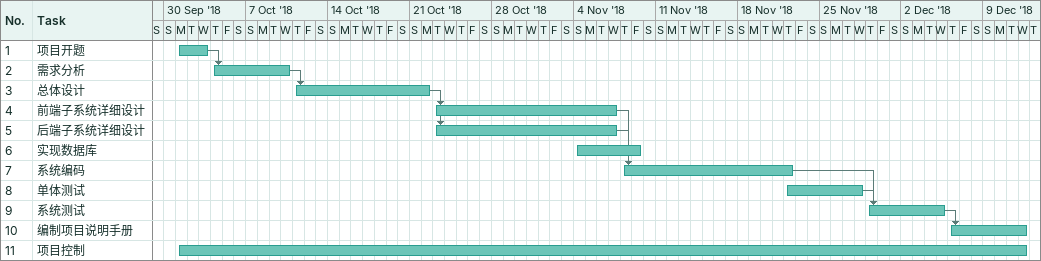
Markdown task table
| ID | Task | Start | Finish | Predecessors |
|---|---|---|---|---|
| 1 | 项目开题 | 2018-10-01 | 2018-10-03 |  |
| 2 | 需求分析 | 2018-10-04 | 2018-10-10 | 1 |
| 3 | 总体设计 | 2018-10-11 | 2018-10-22 | 2 |
| 4 | 前端子系统详细设计 | 2018-10-23 | 2018-11-07 | 3 |
| 5 | 后端子系统详细设计 | 2018-10-23 | 2018-11-07 | 3 |
| 6 | 实现数据库 | 2018-11-04 | 2018-11-09 |  |
| 7 | 系统编码 | 2018-11-08 | 2018-11-22 | 4, 5 |
| 8 | 单体测试 | 2018-11-22 | 2018-11-28 |  |
| 9 | 系统测试 | 2018-11-29 | 2018-12-05 | 7, 8 |
| 10 | 编制项目说明手册 | 2018-12-06 | 2018-12-12 | 9 |
| 11 | 项目控制 | 2018-10-01 | 2018-12-12 |  |
